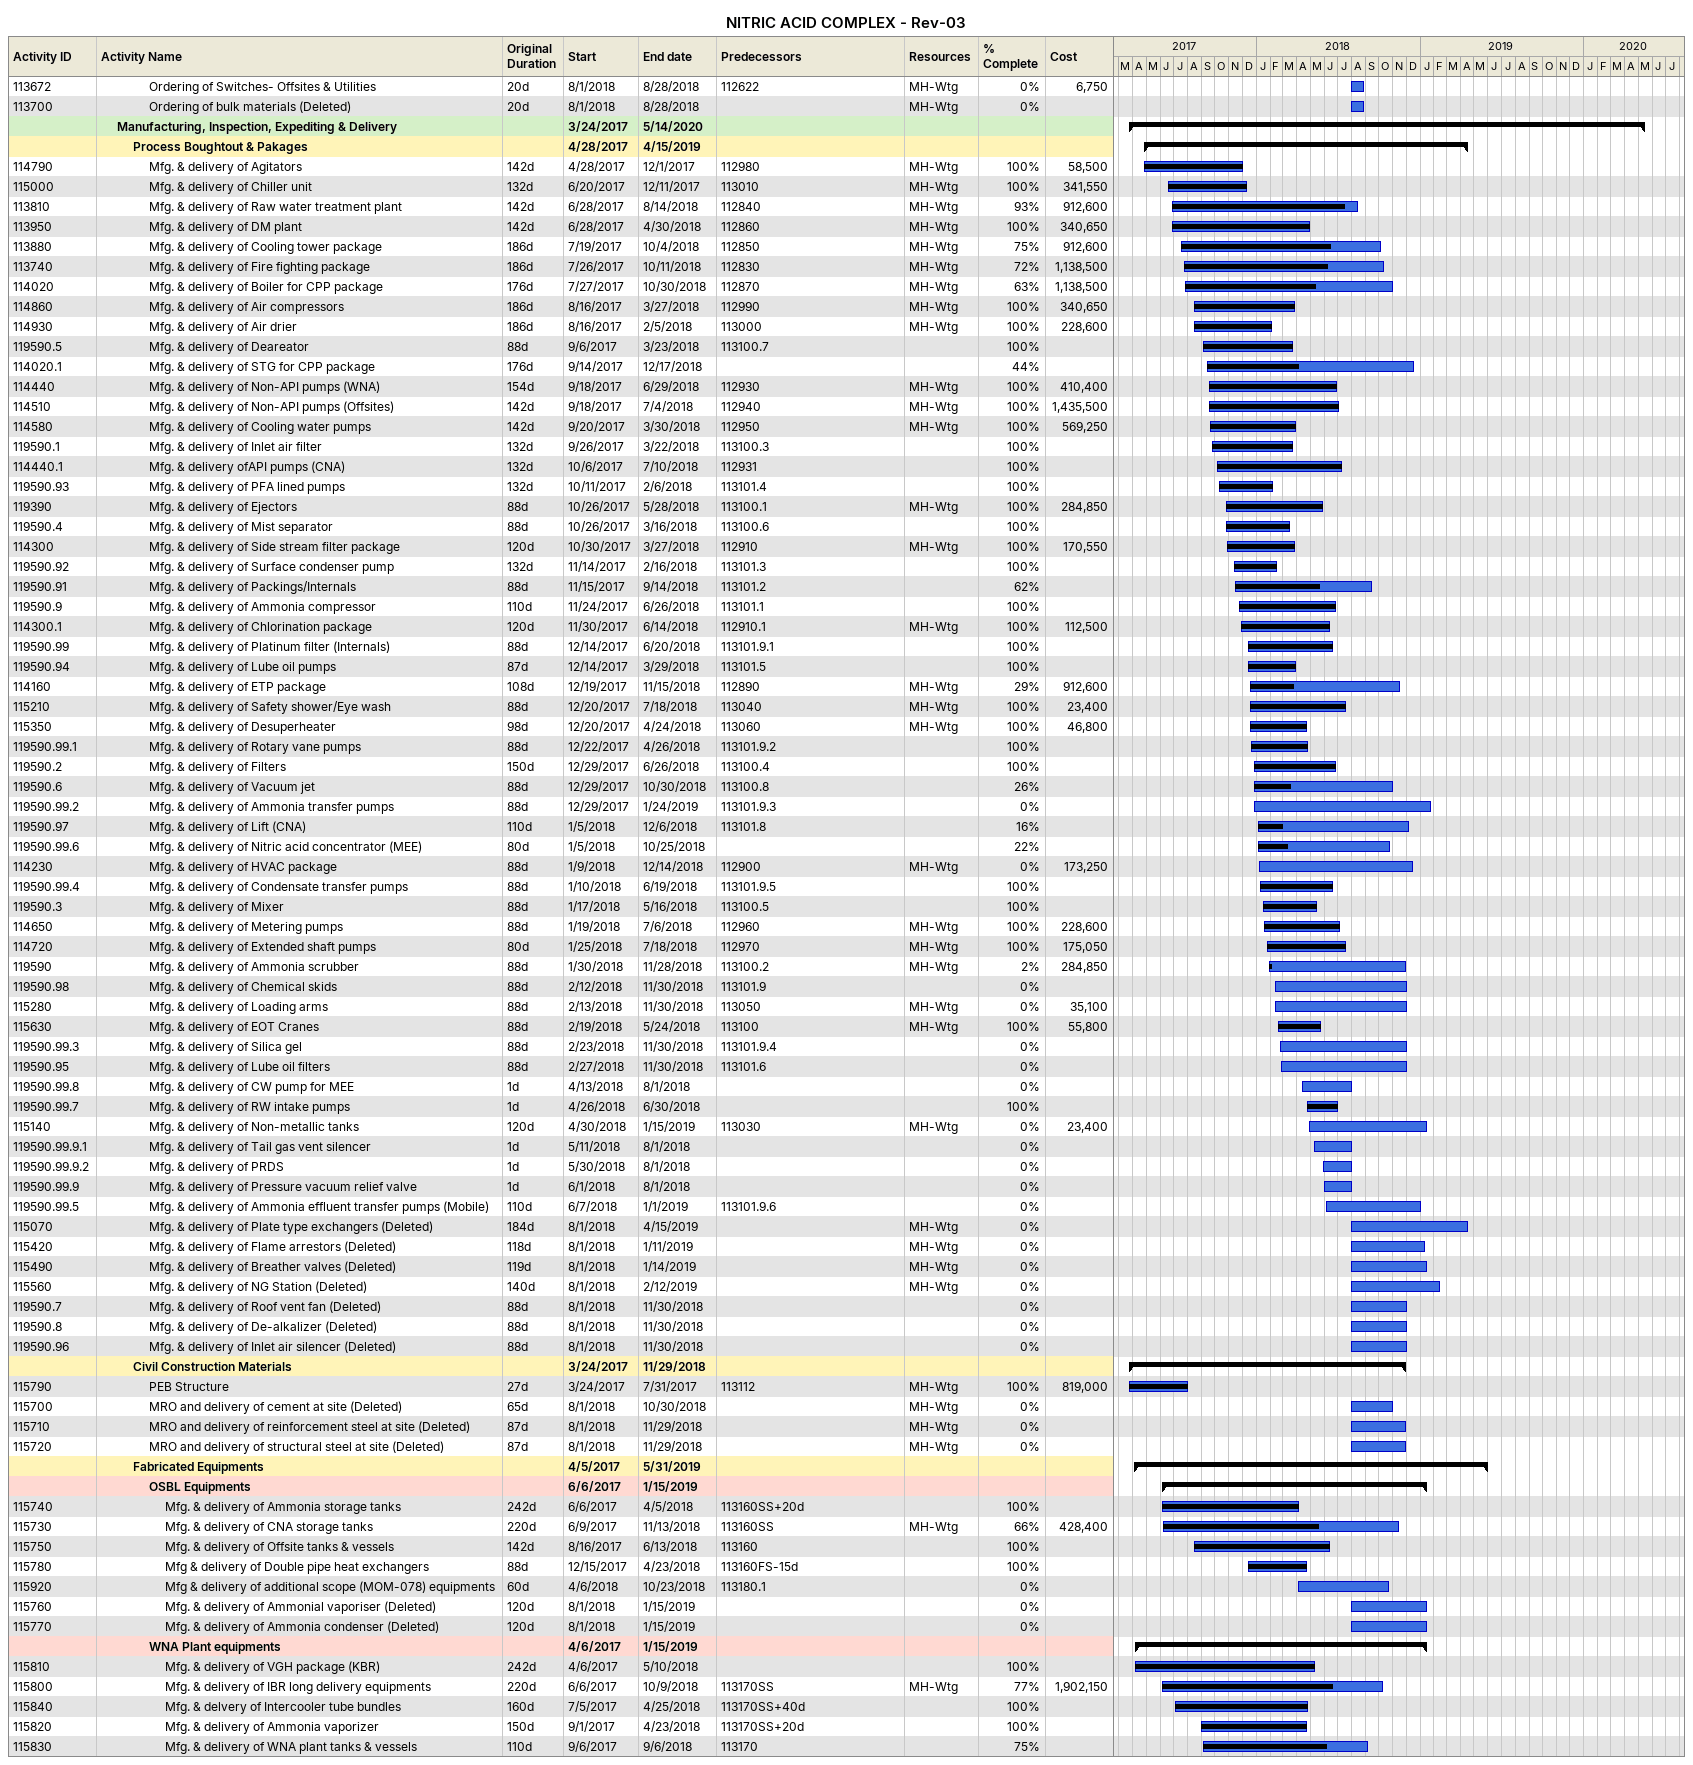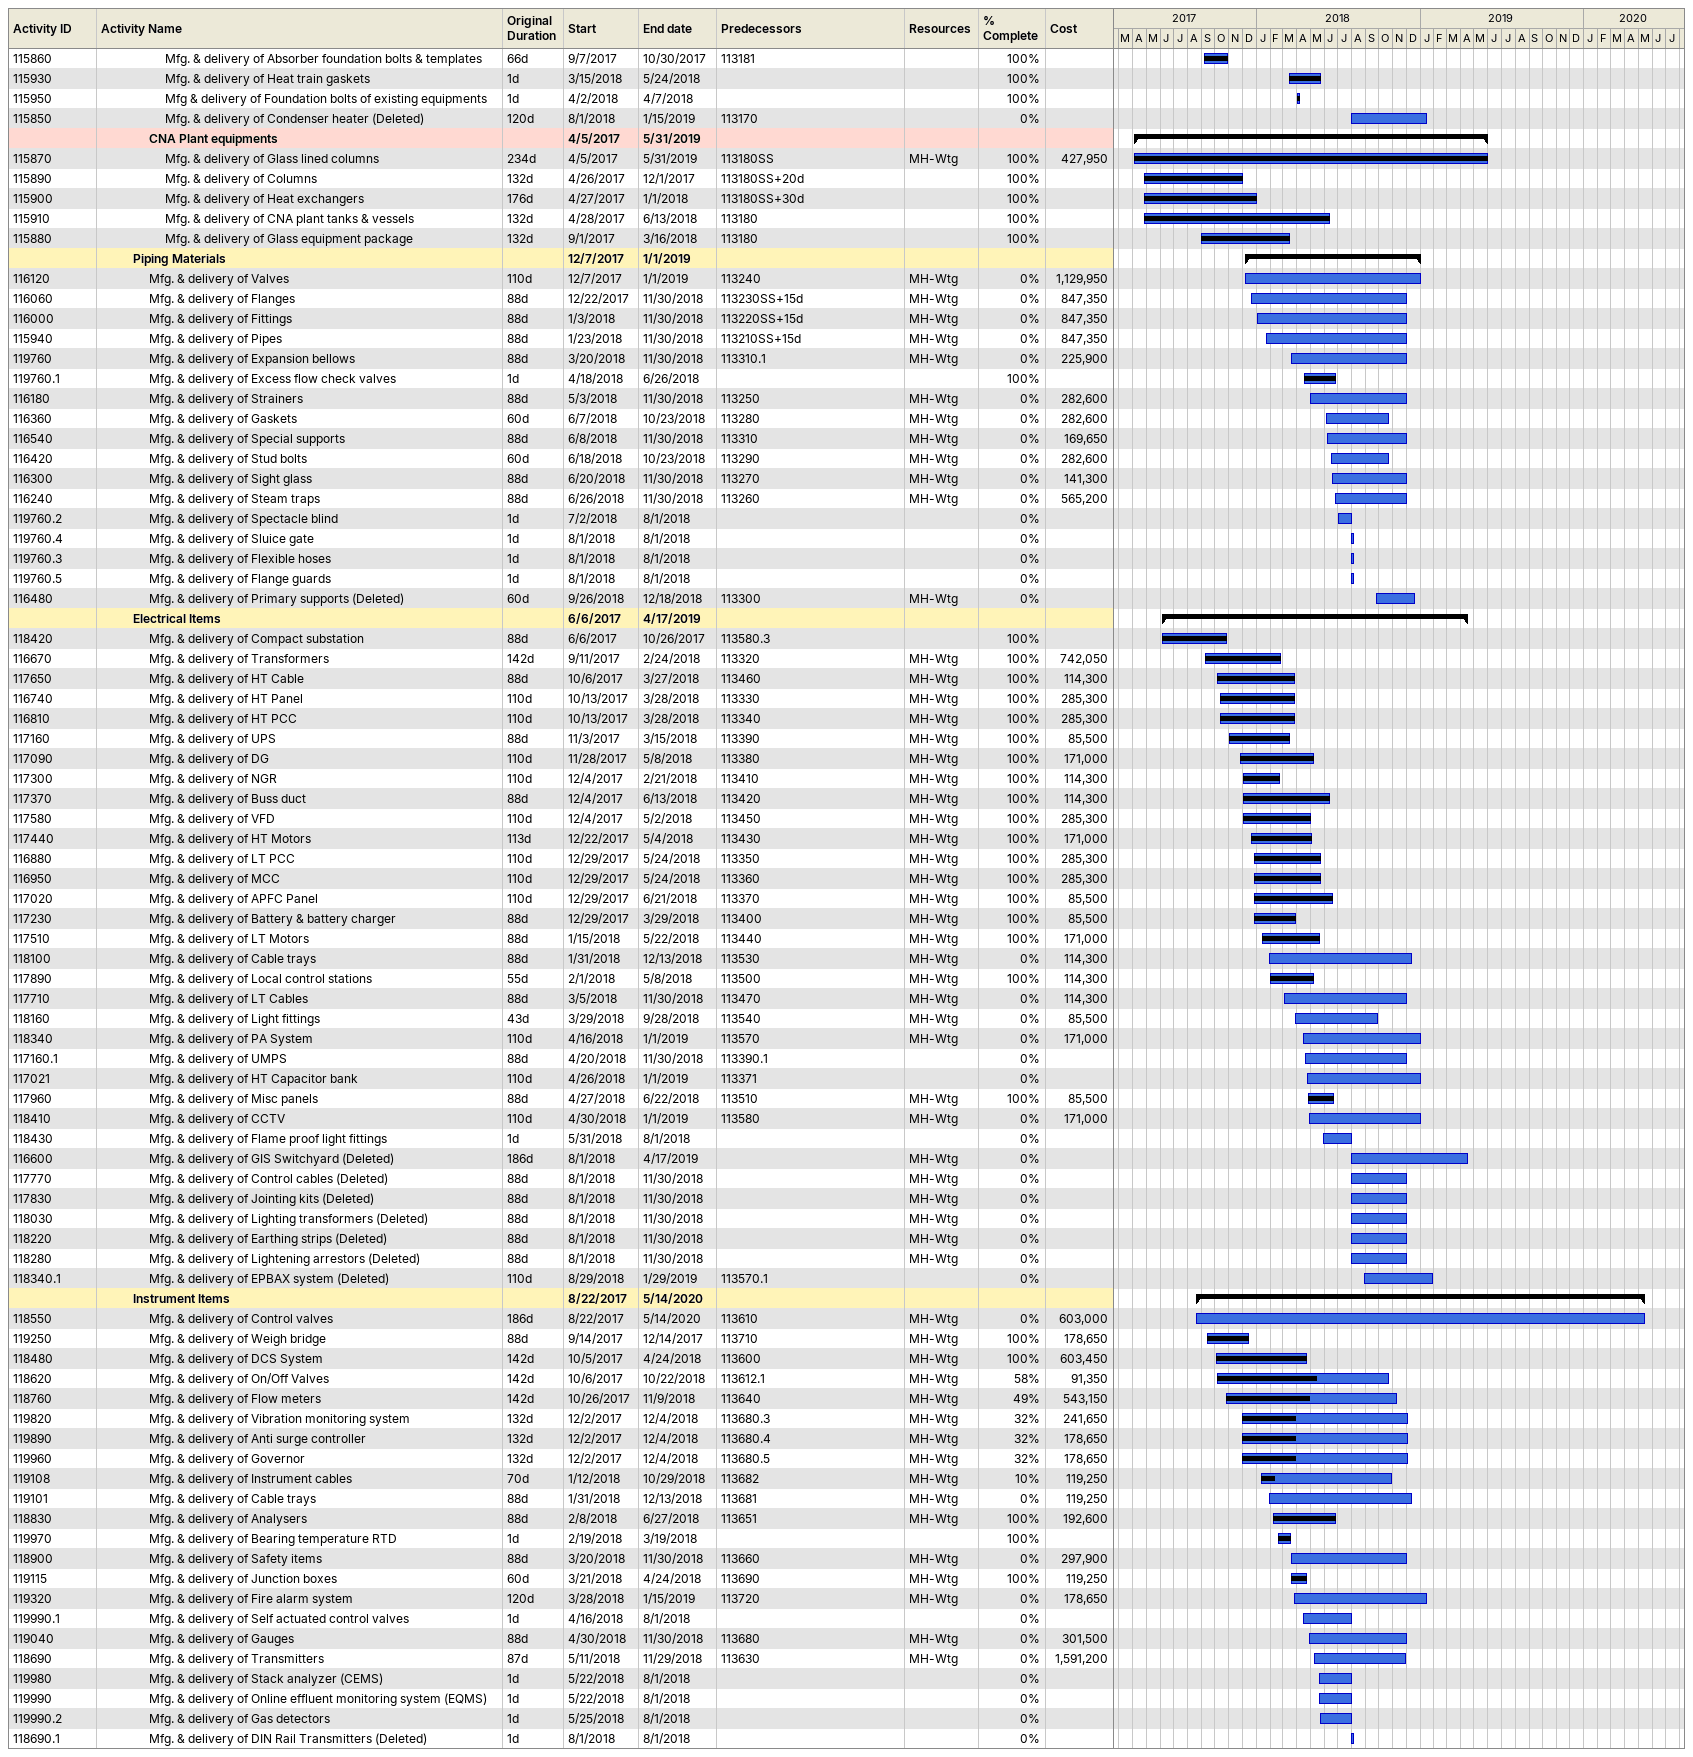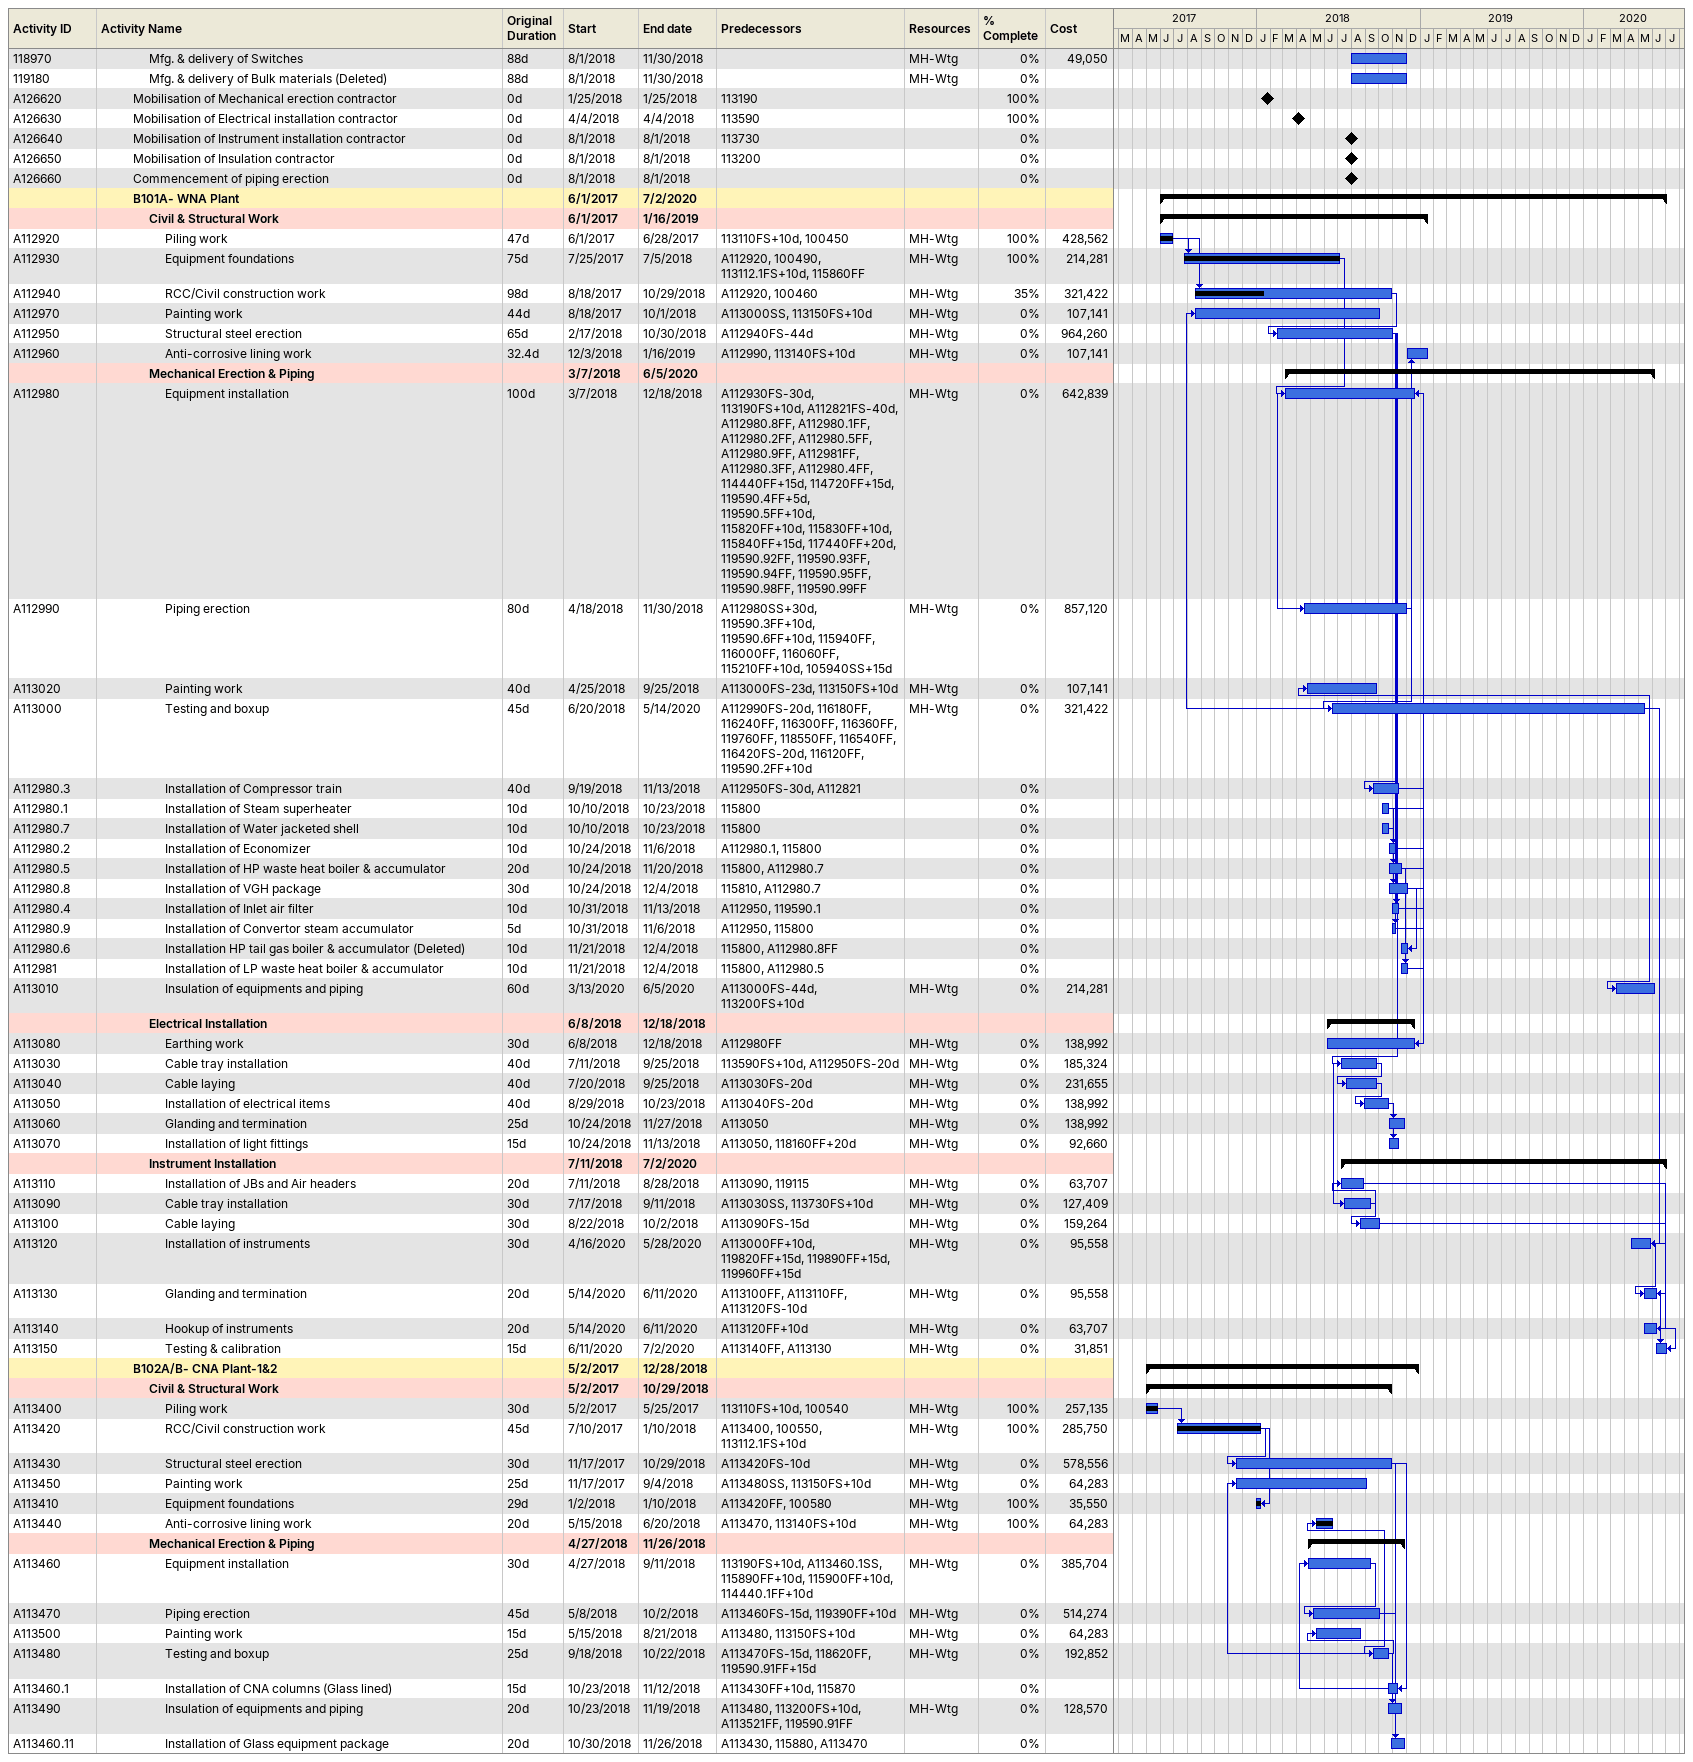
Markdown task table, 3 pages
NITRIC ACID COMPLEX - Rev-03

| ID | Level | Task | Original duration | Start | Finish | Predecessors | Resources | % complete | Cost |
|---|---|---|---|---|---|---|---|---|---|
| 113672 | 4 | Ordering of Switches- Offsites & Utilities | 20d | 2018-08-01 | 2018-08-28 | 112622 | MH-Wtg | 0 | 6750 |
| 113700 | 4 | Ordering of bulk materials (Deleted) | 20d | 2018-08-01 | 2018-08-28 |  | MH-Wtg | 0 |  |
|  | 2 | **Manufacturing, Inspection, Expediting & Delivery** |  | 2017-03-24 | 2020-05-14 |  |  |  |  |
|  | 3 | **Process Boughtout & Pakages** |  | 2017-04-28 | 2019-04-15 |  |  |  |  |
| 114790 | 4 | Mfg. & delivery of Agitators | 142d | 2017-04-28 | 2017-12-01 | 112980 | MH-Wtg | 100 | 58500 |
| 115000 | 4 | Mfg. & delivery of Chiller unit | 132d | 2017-06-20 | 2017-12-11 | 113010 | MH-Wtg | 100 | 341550 |
| 113810 | 4 | Mfg. & delivery of Raw water treatment plant | 142d | 2017-06-28 | 2018-08-14 | 112840 | MH-Wtg | 93 | 912600 |
| 113950 | 4 | Mfg. & delivery of DM plant | 142d | 2017-06-28 | 2018-04-30 | 112860 | MH-Wtg | 100 | 340650 |
| 113880 | 4 | Mfg. & delivery of Cooling tower package | 186d | 2017-07-19 | 2018-10-04 | 112850 | MH-Wtg | 75 | 912600 |
| 113740 | 4 | Mfg. & delivery of Fire fighting package | 186d | 2017-07-26 | 2018-10-11 | 112830 | MH-Wtg | 72 | 1138500 |
| 114020 | 4 | Mfg. & delivery of Boiler for CPP package | 176d | 2017-07-27 | 2018-10-30 | 112870 | MH-Wtg | 63 | 1138500 |
| 114860 | 4 | Mfg. & delivery of Air compressors | 186d | 2017-08-16 | 2018-03-27 | 112990 | MH-Wtg | 100 | 340650 |
| 114930 | 4 | Mfg. & delivery of Air drier | 186d | 2017-08-16 | 2018-02-05 | 113000 | MH-Wtg | 100 | 228600 |
| 119590.5 | 4 | Mfg. & delivery of Deareator | 88d | 2017-09-06 | 2018-03-23 | 113100.7 |  | 100 |  |
| 114020.1 | 4 | Mfg. & delivery of STG for CPP package | 176d | 2017-09-14 | 2018-12-17 |  |  | 44 |  |
| 114440 | 4 | Mfg. & delivery of Non-API pumps (WNA) | 154d | 2017-09-18 | 2018-06-29 | 112930 | MH-Wtg | 100 | 410400 |
| 114510 | 4 | Mfg. & delivery of Non-API pumps (Offsites) | 142d | 2017-09-18 | 2018-07-04 | 112940 | MH-Wtg | 100 | 1435500 |
| 114580 | 4 | Mfg. & delivery of Cooling water pumps | 142d | 2017-09-20 | 2018-03-30 | 112950 | MH-Wtg | 100 | 569250 |
| 119590.1 | 4 | Mfg. & delivery of Inlet air filter | 132d | 2017-09-26 | 2018-03-22 | 113100.3 |  | 100 |  |
| 114440.1 | 4 | Mfg. & delivery ofAPI pumps (CNA) | 132d | 2017-10-06 | 2018-07-10 | 112931 |  | 100 |  |
| 119590.93 | 4 | Mfg. & delivery of PFA lined pumps | 132d | 2017-10-11 | 2018-02-06 | 113101.4 |  | 100 |  |
| 119390 | 4 | Mfg. & delivery of Ejectors | 88d | 2017-10-26 | 2018-05-28 | 113100.1 | MH-Wtg | 100 | 284850 |
| 119590.4 | 4 | Mfg. & delivery of Mist separator | 88d | 2017-10-26 | 2018-03-16 | 113100.6 |  | 100 |  |
| 114300 | 4 | Mfg. & delivery of Side stream filter package | 120d | 2017-10-30 | 2018-03-27 | 112910 | MH-Wtg | 100 | 170550 |
| 119590.92 | 4 | Mfg. & delivery of Surface condenser pump | 132d | 2017-11-14 | 2018-02-16 | 113101.3 |  | 100 |  |
| 119590.91 | 4 | Mfg. & delivery of Packings/Internals | 88d | 2017-11-15 | 2018-09-14 | 113101.2 |  | 62 |  |
| 119590.9 | 4 | Mfg. & delivery of Ammonia compressor | 110d | 2017-11-24 | 2018-06-26 | 113101.1 |  | 100 |  |
| 114300.1 | 4 | Mfg. & delivery of Chlorination package | 120d | 2017-11-30 | 2018-06-14 | 112910.1 | MH-Wtg | 100 | 112500 |
| 119590.99 | 4 | Mfg. & delivery of Platinum filter (Internals) | 88d | 2017-12-14 | 2018-06-20 | 113101.9.1 |  | 100 |  |
| 119590.94 | 4 | Mfg. & delivery of Lube oil pumps | 87d | 2017-12-14 | 2018-03-29 | 113101.5 |  | 100 |  |
| 114160 | 4 | Mfg. & delivery of ETP package | 108d | 2017-12-19 | 2018-11-15 | 112890 | MH-Wtg | 29 | 912600 |
| 115210 | 4 | Mfg. & delivery of Safety shower/Eye wash | 88d | 2017-12-20 | 2018-07-18 | 113040 | MH-Wtg | 100 | 23400 |
| 115350 | 4 | Mfg. & delivery of Desuperheater | 98d | 2017-12-20 | 2018-04-24 | 113060 | MH-Wtg | 100 | 46800 |
| 119590.99.1 | 4 | Mfg. & delivery of Rotary vane pumps | 88d | 2017-12-22 | 2018-04-26 | 113101.9.2 |  | 100 |  |
| 119590.2 | 4 | Mfg. & delivery of Filters | 150d | 2017-12-29 | 2018-06-26 | 113100.4 |  | 100 |  |
| 119590.6 | 4 | Mfg. & delivery of Vacuum jet | 88d | 2017-12-29 | 2018-10-30 | 113100.8 |  | 26 |  |
| 119590.99.2 | 4 | Mfg. & delivery of Ammonia transfer pumps | 88d | 2017-12-29 | 2019-01-24 | 113101.9.3 |  | 0 |  |
| 119590.97 | 4 | Mfg. & delivery of Lift (CNA) | 110d | 2018-01-05 | 2018-12-06 | 113101.8 |  | 16 |  |
| 119590.99.6 | 4 | Mfg. & delivery of Nitric acid concentrator (MEE) | 80d | 2018-01-05 | 2018-10-25 |  |  | 22 |  |
| 114230 | 4 | Mfg. & delivery of HVAC package | 88d | 2018-01-09 | 2018-12-14 | 112900 | MH-Wtg | 0 | 173250 |
| 119590.99.4 | 4 | Mfg. & delivery of Condensate transfer pumps | 88d | 2018-01-10 | 2018-06-19 | 113101.9.5 |  | 100 |  |
| 119590.3 | 4 | Mfg. & delivery of Mixer | 88d | 2018-01-17 | 2018-05-16 | 113100.5 |  | 100 |  |
| 114650 | 4 | Mfg. & delivery of Metering pumps | 88d | 2018-01-19 | 2018-07-06 | 112960 | MH-Wtg | 100 | 228600 |
| 114720 | 4 | Mfg. & delivery of Extended shaft pumps | 80d | 2018-01-25 | 2018-07-18 | 112970 | MH-Wtg | 100 | 175050 |
| 119590 | 4 | Mfg. & delivery of Ammonia scrubber | 88d | 2018-01-30 | 2018-11-28 | 113100.2 | MH-Wtg | 2 | 284850 |
| 119590.98 | 4 | Mfg. & delivery of Chemical skids | 88d | 2018-02-12 | 2018-11-30 | 113101.9 |  | 0 |  |
| 115280 | 4 | Mfg. & delivery of Loading arms | 88d | 2018-02-13 | 2018-11-30 | 113050 | MH-Wtg | 0 | 35100 |
| 115630 | 4 | Mfg. & delivery of EOT Cranes | 88d | 2018-02-19 | 2018-05-24 | 113100 | MH-Wtg | 100 | 55800 |
| 119590.99.3 | 4 | Mfg. & delivery of Silica gel | 88d | 2018-02-23 | 2018-11-30 | 113101.9.4 |  | 0 |  |
| 119590.95 | 4 | Mfg. & delivery of Lube oil filters | 88d | 2018-02-27 | 2018-11-30 | 113101.6 |  | 0 |  |
| 119590.99.8 | 4 | Mfg. & delivery of CW pump for MEE | 1d | 2018-04-13 | 2018-08-01 |  |  | 0 |  |
| 119590.99.7 | 4 | Mfg. & delivery of RW intake pumps | 1d | 2018-04-26 | 2018-06-30 |  |  | 100 |  |
| 115140 | 4 | Mfg. & delivery of Non-metallic tanks | 120d | 2018-04-30 | 2019-01-15 | 113030 | MH-Wtg | 0 | 23400 |
| 119590.99.9.1 | 4 | Mfg. & delivery of Tail gas vent silencer | 1d | 2018-05-11 | 2018-08-01 |  |  | 0 |  |
| 119590.99.9.2 | 4 | Mfg. & delivery of PRDS | 1d | 2018-05-30 | 2018-08-01 |  |  | 0 |  |
| 119590.99.9 | 4 | Mfg. & delivery of Pressure vacuum relief valve | 1d | 2018-06-01 | 2018-08-01 |  |  | 0 |  |
| 119590.99.5 | 4 | Mfg. & delivery of Ammonia effluent transfer pumps (Mobile) | 110d | 2018-06-07 | 2019-01-01 | 113101.9.6 |  | 0 |  |
| 115070 | 4 | Mfg. & delivery of Plate type exchangers (Deleted) | 184d | 2018-08-01 | 2019-04-15 |  | MH-Wtg | 0 |  |
| 115420 | 4 | Mfg. & delivery of Flame arrestors (Deleted) | 118d | 2018-08-01 | 2019-01-11 |  | MH-Wtg | 0 |  |
| 115490 | 4 | Mfg. & delivery of Breather valves (Deleted) | 119d | 2018-08-01 | 2019-01-14 |  | MH-Wtg | 0 |  |
| 115560 | 4 | Mfg. & delivery of NG Station (Deleted) | 140d | 2018-08-01 | 2019-02-12 |  | MH-Wtg | 0 |  |
| 119590.7 | 4 | Mfg. & delivery of Roof vent fan (Deleted) | 88d | 2018-08-01 | 2018-11-30 |  |  | 0 |  |
| 119590.8 | 4 | Mfg. & delivery of De-alkalizer (Deleted) | 88d | 2018-08-01 | 2018-11-30 |  |  | 0 |  |
| 119590.96 | 4 | Mfg. & delivery of Inlet air silencer (Deleted) | 88d | 2018-08-01 | 2018-11-30 |  |  | 0 |  |
|  | 3 | **Civil Construction Materials** |  | 2017-03-24 | 2018-11-29 |  |  |  |  |
| 115790 | 4 | PEB Structure | 27d | 2017-03-24 | 2017-07-31 | 113112 | MH-Wtg | 100 | 819000 |
| 115700 | 4 | MRO and delivery of cement at site (Deleted) | 65d | 2018-08-01 | 2018-10-30 |  | MH-Wtg | 0 |  |
| 115710 | 4 | MRO and delivery of reinforcement steel at site (Deleted) | 87d | 2018-08-01 | 2018-11-29 |  | MH-Wtg | 0 |  |
| 115720 | 4 | MRO and delivery of structural steel at site (Deleted) | 87d | 2018-08-01 | 2018-11-29 |  | MH-Wtg | 0 |  |
|  | 3 | **Fabricated Equipments** |  | 2017-04-05 | 2019-05-31 |  |  |  |  |
|  | 4 | **OSBL Equipments** |  | 2017-06-06 | 2019-01-15 |  |  |  |  |
| 115740 | 5 | Mfg. & delivery of Ammonia storage tanks | 242d | 2017-06-06 | 2018-04-05 | 113160SS+20d |  | 100 |  |
| 115730 | 5 | Mfg. & delivery of CNA storage tanks | 220d | 2017-06-09 | 2018-11-13 | 113160SS | MH-Wtg | 66 | 428400 |
| 115750 | 5 | Mfg. & delivery of Offsite tanks & vessels | 142d | 2017-08-16 | 2018-06-13 | 113160 |  | 100 |  |
| 115780 | 5 | Mfg & delivery of Double pipe heat exchangers | 88d | 2017-12-15 | 2018-04-23 | 113160FS-15d |  | 100 |  |
| 115920 | 5 | Mfg & delivery of additional scope (MOM-078) equipments | 60d | 2018-04-06 | 2018-10-23 | 113180.1 |  | 0 |  |
| 115760 | 5 | Mfg. & delivery of Ammonial vaporiser (Deleted) | 120d | 2018-08-01 | 2019-01-15 |  |  | 0 |  |
| 115770 | 5 | Mfg. & delivery of Ammonia condenser (Deleted) | 120d | 2018-08-01 | 2019-01-15 |  |  | 0 |  |
|  | 4 | **WNA Plant equipments** |  | 2017-04-06 | 2019-01-15 |  |  |  |  |
| 115810 | 5 | Mfg. & delivery of VGH package (KBR) | 242d | 2017-04-06 | 2018-05-10 |  |  | 100 |  |
| 115800 | 5 | Mfg. & delivery of IBR long delivery equipments | 220d | 2017-06-06 | 2018-10-09 | 113170SS | MH-Wtg | 77 | 1902150 |
| 115840 | 5 | Mfg. & delvery of Intercooler tube bundles | 160d | 2017-07-05 | 2018-04-25 | 113170SS+40d |  | 100 |  |
| 115820 | 5 | Mfg. & delivery of Ammonia vaporizer | 150d | 2017-09-01 | 2018-04-23 | 113170SS+20d |  | 100 |  |
| 115830 | 5 | Mfg. & delivery of WNA plant tanks & vessels | 110d | 2017-09-06 | 2018-09-06 | 113170 |  | 75 |  |
| 115860 | 5 | Mfg. & delivery of Absorber foundation bolts & templates | 66d | 2017-09-07 | 2017-10-30 | 113181 |  | 100 |  |
| 115930 | 5 | Mfg. & delivery of Heat train gaskets | 1d | 2018-03-15 | 2018-05-24 |  |  | 100 |  |
| 115950 | 5 | Mfg & delivery of Foundation bolts of existing equipments | 1d | 2018-04-02 | 2018-04-07 |  |  | 100 |  |
| 115850 | 5 | Mfg. & delivery of Condenser heater (Deleted) | 120d | 2018-08-01 | 2019-01-15 | 113170 |  | 0 |  |
|  | 4 | **CNA Plant equipments** |  | 2017-04-05 | 2019-05-31 |  |  |  |  |
| 115870 | 5 | Mfg. & delivery of Glass lined columns | 234d | 2017-04-05 | 2019-05-31 | 113180SS | MH-Wtg | 100 | 427950 |
| 115890 | 5 | Mfg. & delivery of Columns | 132d | 2017-04-26 | 2017-12-01 | 113180SS+20d |  | 100 |  |
| 115900 | 5 | Mfg. & delivery of Heat exchangers | 176d | 2017-04-27 | 2018-01-01 | 113180SS+30d |  | 100 |  |
| 115910 | 5 | Mfg. & delivery of CNA plant tanks & vessels | 132d | 2017-04-28 | 2018-06-13 | 113180 |  | 100 |  |
| 115880 | 5 | Mfg. & delivery of Glass equipment package | 132d | 2017-09-01 | 2018-03-16 | 113180 |  | 100 |  |
|  | 3 | **Piping Materials** |  | 2017-12-07 | 2019-01-01 |  |  |  |  |
| 116120 | 4 | Mfg. & delivery of Valves | 110d | 2017-12-07 | 2019-01-01 | 113240 | MH-Wtg | 0 | 1129950 |
| 116060 | 4 | Mfg. & delivery of Flanges | 88d | 2017-12-22 | 2018-11-30 | 113230SS+15d | MH-Wtg | 0 | 847350 |
| 116000 | 4 | Mfg. & delivery of Fittings | 88d | 2018-01-03 | 2018-11-30 | 113220SS+15d | MH-Wtg | 0 | 847350 |
| 115940 | 4 | Mfg. & delivery of Pipes | 88d | 2018-01-23 | 2018-11-30 | 113210SS+15d | MH-Wtg | 0 | 847350 |
| 119760 | 4 | Mfg. & delivery of Expansion bellows | 88d | 2018-03-20 | 2018-11-30 | 113310.1 | MH-Wtg | 0 | 225900 |
| 119760.1 | 4 | Mfg. & delivery of Excess flow check valves | 1d | 2018-04-18 | 2018-06-26 |  |  | 100 |  |
| 116180 | 4 | Mfg. & delivery of Strainers | 88d | 2018-05-03 | 2018-11-30 | 113250 | MH-Wtg | 0 | 282600 |
| 116360 | 4 | Mfg. & delivery of Gaskets | 60d | 2018-06-07 | 2018-10-23 | 113280 | MH-Wtg | 0 | 282600 |
| 116540 | 4 | Mfg. & delivery of Special supports | 88d | 2018-06-08 | 2018-11-30 | 113310 | MH-Wtg | 0 | 169650 |
| 116420 | 4 | Mfg. & delivery of Stud bolts | 60d | 2018-06-18 | 2018-10-23 | 113290 | MH-Wtg | 0 | 282600 |
| 116300 | 4 | Mfg. & delivery of Sight glass | 88d | 2018-06-20 | 2018-11-30 | 113270 | MH-Wtg | 0 | 141300 |
| 116240 | 4 | Mfg. & delivery of Steam traps | 88d | 2018-06-26 | 2018-11-30 | 113260 | MH-Wtg | 0 | 565200 |
| 119760.2 | 4 | Mfg. & delivery of Spectacle blind | 1d | 2018-07-02 | 2018-08-01 |  |  | 0 |  |
| 119760.4 | 4 | Mfg. & delivery of Sluice gate | 1d | 2018-08-01 | 2018-08-01 |  |  | 0 |  |
| 119760.3 | 4 | Mfg. & delivery of Flexible hoses | 1d | 2018-08-01 | 2018-08-01 |  |  | 0 |  |
| 119760.5 | 4 | Mfg. & delivery of Flange guards | 1d | 2018-08-01 | 2018-08-01 |  |  | 0 |  |
| 116480 | 4 | Mfg. & delivery of Primary supports (Deleted) | 60d | 2018-09-26 | 2018-12-18 | 113300 | MH-Wtg | 0 |  |
|  | 3 | **Electrical Items** |  | 2017-06-06 | 2019-04-17 |  |  |  |  |
| 118420 | 4 | Mfg. & delivery of Compact substation | 88d | 2017-06-06 | 2017-10-26 | 113580.3 |  | 100 |  |
| 116670 | 4 | Mfg. & delivery of Transformers | 142d | 2017-09-11 | 2018-02-24 | 113320 | MH-Wtg | 100 | 742050 |
| 117650 | 4 | Mfg. & delivery of HT Cable | 88d | 2017-10-06 | 2018-03-27 | 113460 | MH-Wtg | 100 | 114300 |
| 116740 | 4 | Mfg. & delivery of HT Panel | 110d | 2017-10-13 | 2018-03-28 | 113330 | MH-Wtg | 100 | 285300 |
| 116810 | 4 | Mfg. & delivery of HT PCC | 110d | 2017-10-13 | 2018-03-28 | 113340 | MH-Wtg | 100 | 285300 |
| 117160 | 4 | Mfg. & delivery of UPS | 88d | 2017-11-03 | 2018-03-15 | 113390 | MH-Wtg | 100 | 85500 |
| 117090 | 4 | Mfg. & delivery of DG | 110d | 2017-11-28 | 2018-05-08 | 113380 | MH-Wtg | 100 | 171000 |
| 117300 | 4 | Mfg. & delivery of NGR | 110d | 2017-12-04 | 2018-02-21 | 113410 | MH-Wtg | 100 | 114300 |
| 117370 | 4 | Mfg. & delivery of Buss duct | 88d | 2017-12-04 | 2018-06-13 | 113420 | MH-Wtg | 100 | 114300 |
| 117580 | 4 | Mfg. & delivery of VFD | 110d | 2017-12-04 | 2018-05-02 | 113450 | MH-Wtg | 100 | 285300 |
| 117440 | 4 | Mfg. & delivery of HT Motors | 113d | 2017-12-22 | 2018-05-04 | 113430 | MH-Wtg | 100 | 171000 |
| 116880 | 4 | Mfg. & delivery of LT PCC | 110d | 2017-12-29 | 2018-05-24 | 113350 | MH-Wtg | 100 | 285300 |
| 116950 | 4 | Mfg. & delivery of MCC | 110d | 2017-12-29 | 2018-05-24 | 113360 | MH-Wtg | 100 | 285300 |
| 117020 | 4 | Mfg. & delivery of APFC Panel | 110d | 2017-12-29 | 2018-06-21 | 113370 | MH-Wtg | 100 | 85500 |
| 117230 | 4 | Mfg. & delivery of Battery & battery charger | 88d | 2017-12-29 | 2018-03-29 | 113400 | MH-Wtg | 100 | 85500 |
| 117510 | 4 | Mfg. & delivery of LT Motors | 88d | 2018-01-15 | 2018-05-22 | 113440 | MH-Wtg | 100 | 171000 |
| 118100 | 4 | Mfg. & delivery of Cable trays | 88d | 2018-01-31 | 2018-12-13 | 113530 | MH-Wtg | 0 | 114300 |
| 117890 | 4 | Mfg. & delivery of Local control stations | 55d | 2018-02-01 | 2018-05-08 | 113500 | MH-Wtg | 100 | 114300 |
| 117710 | 4 | Mfg. & delivery of LT Cables | 88d | 2018-03-05 | 2018-11-30 | 113470 | MH-Wtg | 0 | 114300 |
| 118160 | 4 | Mfg. & delivery of Light fittings | 43d | 2018-03-29 | 2018-09-28 | 113540 | MH-Wtg | 0 | 85500 |
| 118340 | 4 | Mfg. & delivery of PA System | 110d | 2018-04-16 | 2019-01-01 | 113570 | MH-Wtg | 0 | 171000 |
| 117160.1 | 4 | Mfg. & delivery of UMPS | 88d | 2018-04-20 | 2018-11-30 | 113390.1 |  | 0 |  |
| 117021 | 4 | Mfg. & delivery of HT Capacitor bank | 110d | 2018-04-26 | 2019-01-01 | 113371 |  | 0 |  |
| 117960 | 4 | Mfg. & delivery of Misc panels | 88d | 2018-04-27 | 2018-06-22 | 113510 | MH-Wtg | 100 | 85500 |
| 118410 | 4 | Mfg. & delivery of CCTV | 110d | 2018-04-30 | 2019-01-01 | 113580 | MH-Wtg | 0 | 171000 |
| 118430 | 4 | Mfg. & delivery of Flame proof light fittings | 1d | 2018-05-31 | 2018-08-01 |  |  | 0 |  |
| 116600 | 4 | Mfg. & delivery of GIS Switchyard (Deleted) | 186d | 2018-08-01 | 2019-04-17 |  | MH-Wtg | 0 |  |
| 117770 | 4 | Mfg. & delivery of Control cables (Deleted) | 88d | 2018-08-01 | 2018-11-30 |  | MH-Wtg | 0 |  |
| 117830 | 4 | Mfg. & delivery of Jointing kits (Deleted) | 88d | 2018-08-01 | 2018-11-30 |  | MH-Wtg | 0 |  |
| 118030 | 4 | Mfg. & delivery of Lighting transformers (Deleted) | 88d | 2018-08-01 | 2018-11-30 |  | MH-Wtg | 0 |  |
| 118220 | 4 | Mfg. & delivery of Earthing strips (Deleted) | 88d | 2018-08-01 | 2018-11-30 |  | MH-Wtg | 0 |  |
| 118280 | 4 | Mfg. & delivery of Lightening arrestors (Deleted) | 88d | 2018-08-01 | 2018-11-30 |  | MH-Wtg | 0 |  |
| 118340.1 | 4 | Mfg. & delivery of EPBAX system (Deleted) | 110d | 2018-08-29 | 2019-01-29 | 113570.1 |  | 0 |  |
|  | 3 | **Instrument Items** |  | 2017-08-22 | 2020-05-14 |  |  |  |  |
| 118550 | 4 | Mfg. & delivery of Control valves | 186d | 2017-08-22 | 2020-05-14 | 113610 | MH-Wtg | 0 | 603000 |
| 119250 | 4 | Mfg. & delivery of Weigh bridge | 88d | 2017-09-14 | 2017-12-14 | 113710 | MH-Wtg | 100 | 178650 |
| 118480 | 4 | Mfg. & delivery of DCS System | 142d | 2017-10-05 | 2018-04-24 | 113600 | MH-Wtg | 100 | 603450 |
| 118620 | 4 | Mfg. & delivery of On/Off Valves | 142d | 2017-10-06 | 2018-10-22 | 113612.1 | MH-Wtg | 58 | 91350 |
| 118760 | 4 | Mfg. & delivery of Flow meters | 142d | 2017-10-26 | 2018-11-09 | 113640 | MH-Wtg | 49 | 543150 |
| 119820 | 4 | Mfg. & delivery of Vibration monitoring system | 132d | 2017-12-02 | 2018-12-04 | 113680.3 | MH-Wtg | 32 | 241650 |
| 119890 | 4 | Mfg. & delivery of Anti surge controller | 132d | 2017-12-02 | 2018-12-04 | 113680.4 | MH-Wtg | 32 | 178650 |
| 119960 | 4 | Mfg. & delivery of Governor | 132d | 2017-12-02 | 2018-12-04 | 113680.5 | MH-Wtg | 32 | 178650 |
| 119108 | 4 | Mfg. & delivery of Instrument cables | 70d | 2018-01-12 | 2018-10-29 | 113682 | MH-Wtg | 10 | 119250 |
| 119101 | 4 | Mfg. & delivery of Cable trays | 88d | 2018-01-31 | 2018-12-13 | 113681 | MH-Wtg | 0 | 119250 |
| 118830 | 4 | Mfg. & delivery of Analysers | 88d | 2018-02-08 | 2018-06-27 | 113651 | MH-Wtg | 100 | 192600 |
| 119970 | 4 | Mfg. & delivery of Bearing temperature RTD | 1d | 2018-02-19 | 2018-03-19 |  |  | 100 |  |
| 118900 | 4 | Mfg. & delivery of Safety items | 88d | 2018-03-20 | 2018-11-30 | 113660 | MH-Wtg | 0 | 297900 |
| 119115 | 4 | Mfg. & delivery of Junction boxes | 60d | 2018-03-21 | 2018-04-24 | 113690 | MH-Wtg | 100 | 119250 |
| 119320 | 4 | Mfg. & delivery of Fire alarm system | 120d | 2018-03-28 | 2019-01-15 | 113720 | MH-Wtg | 0 | 178650 |
| 119990.1 | 4 | Mfg. & delivery of Self actuated control valves | 1d | 2018-04-16 | 2018-08-01 |  |  | 0 |  |
| 119040 | 4 | Mfg. & delivery of Gauges | 88d | 2018-04-30 | 2018-11-30 | 113680 | MH-Wtg | 0 | 301500 |
| 118690 | 4 | Mfg. & delivery of Transmitters | 87d | 2018-05-11 | 2018-11-29 | 113630 | MH-Wtg | 0 | 1591200 |
| 119980 | 4 | Mfg. & delivery of Stack analyzer (CEMS) | 1d | 2018-05-22 | 2018-08-01 |  |  | 0 |  |
| 119990 | 4 | Mfg. & delivery of Online effluent monitoring system (EQMS) | 1d | 2018-05-22 | 2018-08-01 |  |  | 0 |  |
| 119990.2 | 4 | Mfg. & delivery of Gas detectors | 1d | 2018-05-25 | 2018-08-01 |  |  | 0 |  |
| 118690.1 | 4 | Mfg. & delivery of DIN Rail Transmitters (Deleted) | 1d | 2018-08-01 | 2018-08-01 |  |  | 0 |  |
| 118970 | 4 | Mfg. & delivery of Switches | 88d | 2018-08-01 | 2018-11-30 |  | MH-Wtg | 0 | 49050 |
| 119180 | 4 | Mfg. & delivery of Bulk materials (Deleted) | 88d | 2018-08-01 | 2018-11-30 |  | MH-Wtg | 0 |  |
| A126620 | 3 | Mobilisation of Mechanical erection contractor | 0d | 2018-01-25 | 2018-01-25 | 113190 |  | 100 |  |
| A126630 | 3 | Mobilisation of Electrical installation contractor | 0d | 2018-04-04 | 2018-04-04 | 113590 |  | 100 |  |
| A126640 | 3 | Mobilisation of Instrument installation contractor | 0d | 2018-08-01 | 2018-08-01 | 113730 |  | 0 |  |
| A126650 | 3 | Mobilisation of Insulation contractor | 0d | 2018-08-01 | 2018-08-01 | 113200 |  | 0 |  |
| A126660 | 3 | Commencement of piping erection | 0d | 2018-08-01 | 2018-08-01 |  |  | 0 |  |
|  | 3 | **B101A- WNA Plant** |  | 2017-06-01 | 2020-07-02 |  |  |  |  |
|  | 4 | **Civil & Structural Work** |  | 2017-06-01 | 2019-01-16 |  |  |  |  |
| A112920 | 5 | Piling work | 47d | 2017-06-01 | 2017-06-28 | 113110FS+10d, 100450 | MH-Wtg | 100 | 428562 |
| A112930 | 5 | Equipment foundations | 75d | 2017-07-25 | 2018-07-05 | A112920, 100490, 113112.1FS+10d, 115860FF | MH-Wtg | 100 | 214281 |
| A112940 | 5 | RCC/Civil construction work | 98d | 2017-08-18 | 2018-10-29 | A112920, 100460 | MH-Wtg | 35 | 321422 |
| A112970 | 5 | Painting work | 44d | 2017-08-18 | 2018-10-01 | A113000SS, 113150FS+10d | MH-Wtg | 0 | 107141 |
| A112950 | 5 | Structural steel erection | 65d | 2018-02-17 | 2018-10-30 | A112940FS-44d | MH-Wtg | 0 | 964260 |
| A112960 | 5 | Anti-corrosive lining work | 32.4d | 2018-12-03 | 2019-01-16 | A112990, 113140FS+10d | MH-Wtg | 0 | 107141 |
|  | 4 | **Mechanical Erection & Piping** |  | 2018-03-07 | 2020-06-05 |  |  |  |  |
| A112980 | 5 | Equipment installation | 100d | 2018-03-07 | 2018-12-18 | A112930FS-30d, 113190FS+10d, A112821FS-40d, A112980.8FF, A112980.1FF, A112980.2FF, A112980.5FF, A112980.9FF, A112981FF, A112980.3FF, A112980.4FF, 114440FF+15d, 114720FF+15d, 119590.4FF+5d, 119590.5FF+10d, 115820FF+10d, 115830FF+10d, 115840FF+15d, 117440FF+20d, 119590.92FF, 119590.93FF, 119590.94FF, 119590.95FF, 119590.98FF, 119590.99FF | MH-Wtg | 0 | 642839 |
| A112990 | 5 | Piping erection | 80d | 2018-04-18 | 2018-11-30 | A112980SS+30d, 119590.3FF+10d, 119590.6FF+10d, 115940FF, 116000FF, 116060FF, 115210FF+10d, 105940SS+15d | MH-Wtg | 0 | 857120 |
| A113020 | 5 | Painting work | 40d | 2018-04-25 | 2018-09-25 | A113000FS-23d, 113150FS+10d | MH-Wtg | 0 | 107141 |
| A113000 | 5 | Testing and boxup | 45d | 2018-06-20 | 2020-05-14 | A112990FS-20d, 116180FF, 116240FF, 116300FF, 116360FF, 119760FF, 118550FF, 116540FF, 116420FS-20d, 116120FF, 119590.2FF+10d | MH-Wtg | 0 | 321422 |
| A112980.3 | 5 | Installation of Compressor train | 40d | 2018-09-19 | 2018-11-13 | A112950FS-30d, A112821 |  | 0 |  |
| A112980.1 | 5 | Installation of Steam superheater | 10d | 2018-10-10 | 2018-10-23 | 115800 |  | 0 |  |
| A112980.7 | 5 | Installation of Water jacketed shell | 10d | 2018-10-10 | 2018-10-23 | 115800 |  | 0 |  |
| A112980.2 | 5 | Installation of Economizer | 10d | 2018-10-24 | 2018-11-06 | A112980.1, 115800 |  | 0 |  |
| A112980.5 | 5 | Installation of HP waste heat boiler & accumulator | 20d | 2018-10-24 | 2018-11-20 | 115800, A112980.7 |  | 0 |  |
| A112980.8 | 5 | Installation of VGH package | 30d | 2018-10-24 | 2018-12-04 | 115810, A112980.7 |  | 0 |  |
| A112980.4 | 5 | Installation of Inlet air filter | 10d | 2018-10-31 | 2018-11-13 | A112950, 119590.1 |  | 0 |  |
| A112980.9 | 5 | Installation of Convertor steam accumulator | 5d | 2018-10-31 | 2018-11-06 | A112950, 115800 |  | 0 |  |
| A112980.6 | 5 | Installation HP tail gas boiler & accumulator (Deleted) | 10d | 2018-11-21 | 2018-12-04 | 115800, A112980.8FF |  | 0 |  |
| A112981 | 5 | Installation of LP waste heat boiler & accumulator | 10d | 2018-11-21 | 2018-12-04 | 115800, A112980.5 |  | 0 |  |
| A113010 | 5 | Insulation of equipments and piping | 60d | 2020-03-13 | 2020-06-05 | A113000FS-44d, 113200FS+10d | MH-Wtg | 0 | 214281 |
|  | 4 | **Electrical Installation** |  | 2018-06-08 | 2018-12-18 |  |  |  |  |
| A113080 | 5 | Earthing work | 30d | 2018-06-08 | 2018-12-18 | A112980FF | MH-Wtg | 0 | 138992 |
| A113030 | 5 | Cable tray installation | 40d | 2018-07-11 | 2018-09-25 | 113590FS+10d, A112950FS-20d | MH-Wtg | 0 | 185324 |
| A113040 | 5 | Cable laying | 40d | 2018-07-20 | 2018-09-25 | A113030FS-20d | MH-Wtg | 0 | 231655 |
| A113050 | 5 | Installation of electrical items | 40d | 2018-08-29 | 2018-10-23 | A113040FS-20d | MH-Wtg | 0 | 138992 |
| A113060 | 5 | Glanding and termination | 25d | 2018-10-24 | 2018-11-27 | A113050 | MH-Wtg | 0 | 138992 |
| A113070 | 5 | Installation of light fittings | 15d | 2018-10-24 | 2018-11-13 | A113050, 118160FF+20d | MH-Wtg | 0 | 92660 |
|  | 4 | **Instrument Installation** |  | 2018-07-11 | 2020-07-02 |  |  |  |  |
| A113110 | 5 | Installation of JBs and Air headers | 20d | 2018-07-11 | 2018-08-28 | A113090, 119115 | MH-Wtg | 0 | 63707 |
| A113090 | 5 | Cable tray installation | 30d | 2018-07-17 | 2018-09-11 | A113030SS, 113730FS+10d | MH-Wtg | 0 | 127409 |
| A113100 | 5 | Cable laying | 30d | 2018-08-22 | 2018-10-02 | A113090FS-15d | MH-Wtg | 0 | 159264 |
| A113120 | 5 | Installation of instruments | 30d | 2020-04-16 | 2020-05-28 | A113000FF+10d, 119820FF+15d, 119890FF+15d, 119960FF+15d | MH-Wtg | 0 | 95558 |
| A113130 | 5 | Glanding and termination | 20d | 2020-05-14 | 2020-06-11 | A113100FF, A113110FF, A113120FS-10d | MH-Wtg | 0 | 95558 |
| A113140 | 5 | Hookup of instruments | 20d | 2020-05-14 | 2020-06-11 | A113120FF+10d | MH-Wtg | 0 | 63707 |
| A113150 | 5 | Testing & calibration | 15d | 2020-06-11 | 2020-07-02 | A113140FF, A113130 | MH-Wtg | 0 | 31851 |
|  | 3 | **B102A/B- CNA Plant-1&2** |  | 2017-05-02 | 2018-12-28 |  |  |  |  |
|  | 4 | **Civil & Structural Work** |  | 2017-05-02 | 2018-10-29 |  |  |  |  |
| A113400 | 5 | Piling work | 30d | 2017-05-02 | 2017-05-25 | 113110FS+10d, 100540 | MH-Wtg | 100 | 257135 |
| A113420 | 5 | RCC/Civil construction work | 45d | 2017-07-10 | 2018-01-10 | A113400, 100550, 113112.1FS+10d | MH-Wtg | 100 | 285750 |
| A113430 | 5 | Structural steel erection | 30d | 2017-11-17 | 2018-10-29 | A113420FS-10d | MH-Wtg | 0 | 578556 |
| A113450 | 5 | Painting work | 25d | 2017-11-17 | 2018-09-04 | A113480SS, 113150FS+10d | MH-Wtg | 0 | 64283 |
| A113410 | 5 | Equipment foundations | 29d | 2018-01-02 | 2018-01-10 | A113420FF, 100580 | MH-Wtg | 100 | 35550 |
| A113440 | 5 | Anti-corrosive lining work | 20d | 2018-05-15 | 2018-06-20 | A113470, 113140FS+10d | MH-Wtg | 100 | 64283 |
|  | 4 | **Mechanical Erection & Piping** |  | 2018-04-27 | 2018-11-26 |  |  |  |  |
| A113460 | 5 | Equipment installation | 30d | 2018-04-27 | 2018-09-11 | 113190FS+10d, A113460.1SS, 115890FF+10d, 115900FF+10d, 114440.1FF+10d | MH-Wtg | 0 | 385704 |
| A113470 | 5 | Piping erection | 45d | 2018-05-08 | 2018-10-02 | A113460FS-15d, 119390FF+10d | MH-Wtg | 0 | 514274 |
| A113500 | 5 | Painting work | 15d | 2018-05-15 | 2018-08-21 | A113480, 113150FS+10d | MH-Wtg | 0 | 64283 |
| A113480 | 5 | Testing and boxup | 25d | 2018-09-18 | 2018-10-22 | A113470FS-15d, 118620FF, 119590.91FF+15d | MH-Wtg | 0 | 192852 |
| A113460.1 | 5 | Installation of CNA columns (Glass lined) | 15d | 2018-10-23 | 2018-11-12 | A113430FF+10d, 115870 |  | 0 |  |
| A113490 | 5 | Insulation of equipments and piping | 20d | 2018-10-23 | 2018-11-19 | A113480, 113200FS+10d, A113521FF, 119590.91FF | MH-Wtg | 0 | 128570 |
| A113460.11 | 5 | Installation of Glass equipment package | 20d | 2018-10-30 | 2018-11-26 | A113430, 115880, A113470 |  | 0 |  |
